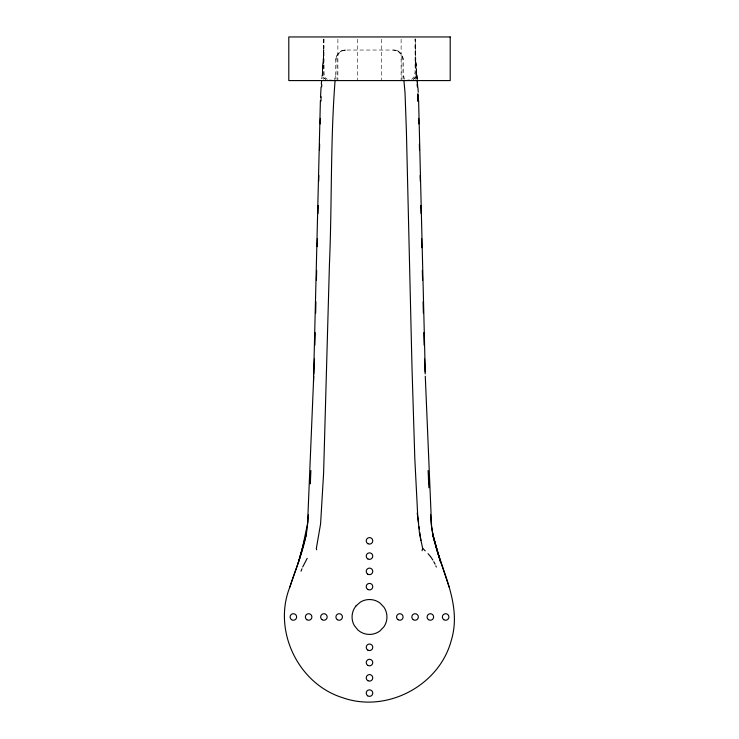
<?xml version="1.0" encoding="UTF-8"?>
<svg xmlns="http://www.w3.org/2000/svg" width="739" height="739" viewBox="0 0 739 739"><rect width="100%" height="100%" fill="white"/><g stroke="black" fill="none" stroke-linecap="round" stroke-linejoin="round"><path stroke-width="0.55" stroke-dasharray="3.69 2.77" d="M323.913 39.149L324.061 74.039L325.465 77.65L327.349 79.341M323.904 39.038L322.315 78.242M322.37 71.064L323.211 61.947L321.798 78.851L323.913 50.113L322.573 74.565M416.685 73.457L416.63 71.064L417.313 80.108M323.211 60.626L323.913 45.726M404.261 79.138C401.804 70.02 408.03 51.804 394.303 50.04L344.697 50.04C330.878 51.859 337.243 70.223 334.721 79.415M335.303 76.108L335.016 79.424M335.875 59.489L336.448 55.924M413.507 79.249C415.29 79.119 416.824 73.466 416.417 75.387L415.087 45.726M411.651 79.341L414.117 76.699L415.087 72.154L415.087 39.149M413.018 79.59L416.159 76.237L416.584 71.092L416.704 72.782M345.723 50.04C341.076 49.929 336.892 54.104 336.993 58.76L336.993 79.572M343.626 50.298L339.635 51.656M343.811 50.252L345.168 50.058M398.21 50.963L394.986 50.141C398.931 51.009 402.062 54.677 402.007 58.76L402.007 79.572M393.277 50.04L395.993 50.474M326.111 79.636L323.349 77.152L322.315 73.457L323.349 77.152L325.493 79.249M402.552 55.924L403.124 59.397M403.697 76.025L403.974 79.165M417.202 78.861L415.789 60.626L416.685 78.242M416.316 72.921L415.096 38.65M417.018 79.147L416.657 72.468L416.99 79.184M415.309 39.25L415.309 79.433M401.12 39.25L401.12 80.579M381.509 39.25L381.509 80.579M357.491 39.25L357.491 80.579M337.88 39.25L337.88 80.579M323.691 39.25L323.691 79.433"/><path stroke-width="1.11" d="M317.216 246.65L317.391 238.669M314.879 345.233L315.174 332.633M315.645 313.16L315.913 301.715M316.431 280.257L316.671 270.4M317.964 213.543L318.149 205.46M318.712 181.231L318.842 175.466M313.493 381.98L320.393 100.495M319.479 150.091L319.627 144.317M320.19 123.93L320.347 118.332M320.948 101.234L321.114 96.624M313.724 376.216L307.498 525.484C305.355 546.888 296.237 566.85 289.827 587.154C272.599 630.487 298.085 683.852 342.619 697.69C386.562 713.311 438.948 685.894 451.15 640.879C464.711 597.149 431.4 558.01 430.578 514.824M313.826 373.916L314.444 358.988M320.514 97.474L321.077 86.971M310.897 470.521L310.278 483.888L310.5 479.463M321.659 86.759L321.788 84.597M307.83 522.067L308.412 514.88M321.336 84.08L321.594 81.161M307.803 522.307L302.38 548.477L298.297 562.749L289.827 587.154M403.919 80.579L405.027 92.828L406.395 130.895L412.011 368.124L414.81 458.54L417.729 515.776L419.521 533.521L422.634 548.301L422.061 550.712M335.081 80.579C330.342 141.648 332.06 203.133 329.437 264.313L323.599 473.329L320.587 523.886L316.366 548.301L316.671 549.816M299.452 559.072L306.519 533.401L298.279 562.749M301.022 571.21L301.974 568.781M302.667 567.016L307.193 558.37M409.286 80.246L406.321 80.579M332.679 80.579L329.714 80.255M422.634 548.301L425.239 550.86M428.066 553.677L430.495 556.541M430.56 556.615L432.888 560.06M433.784 561.732L435.095 564.18M435.825 565.862L436.333 567.016M449.173 587.154L437.155 551.229L433.072 536.542L431.585 526.186L425.276 376.216M440.712 562.749L432.481 533.392L440.139 560.929M417.193 513.023L418.588 523.314M419.05 526.75L419.355 529.041M419.817 532.468L420.897 540.477M417.212 84.597L417.341 86.749M417.969 87.655L418.246 92.301M428.463 478.475L428.906 487.777M417.258 79.988L417.563 86.74M417.923 94.629L418.228 101.382L417.895 93.557M428.112 470.558L428.722 483.851M417.313 80.108L417.6 86.832M424.555 358.988L425.174 373.916M417.886 96.606L418.052 101.215M418.616 100.532L425.239 371.902M418.653 118.332L418.81 123.93M419.373 144.317L419.521 150.091M422.329 270.4L422.569 280.257M423.087 301.715L423.355 313.16M423.826 332.633L424.121 345.233M420.158 175.466L420.288 181.221M420.851 205.396L421.036 213.451M421.609 238.614L421.812 247.75M355.921 606.008L354.267 608.465A17.45 17.45 0 0 0 354.267 625.49L357.972 630.071L360.346 631.836A17.45 17.45 0 0 0 379.864 631.014L383.957 626.746A17.45 17.45 0 0 0 383.957 607.199L379.874 602.941A17.44 17.44 0 0 0 360.355 602.119L355.921 606.008M450.208 36.95L288.792 36.95L288.792 80.579L450.208 80.579L450.208 36.95M367.865 680.674A3.27 3.27 0 0 0 372.77 677.839A3.27 3.27 0 0 0 367.865 675.003A3.27 3.27 0 0 0 367.865 680.674M291.499 619.661A3.27 3.27 0 0 0 296.625 617.25A3.27 3.27 0 0 0 291.979 614.017A3.27 3.27 0 0 0 291.499 619.661M397.952 619.661A3.27 3.27 0 0 0 403.078 617.25A3.27 3.27 0 0 0 398.432 614.017A3.27 3.27 0 0 0 397.952 619.661M367.865 589.491A3.27 3.27 0 0 0 372.77 586.655A3.27 3.27 0 0 0 367.865 583.819A3.27 3.27 0 0 0 367.865 589.491M337.307 619.661A3.27 3.27 0 0 0 342.434 617.25A3.27 3.27 0 0 0 337.788 614.017A3.27 3.27 0 0 0 337.307 619.661M367.865 650.126A3.27 3.27 0 0 0 372.77 647.299A3.27 3.27 0 0 0 367.865 644.463A3.27 3.27 0 0 0 367.865 650.126M367.634 695.787A3.27 3.27 0 0 0 372.761 693.385A3.27 3.27 0 0 0 368.114 690.143A3.27 3.27 0 0 0 367.634 695.787M367.865 665.396A3.27 3.27 0 0 0 372.77 662.569A3.27 3.27 0 0 0 367.865 659.733A3.27 3.27 0 0 0 367.865 665.396M306.768 619.661A3.27 3.27 0 0 0 311.895 617.25A3.27 3.27 0 0 0 307.248 614.017A3.27 3.27 0 0 0 306.768 619.661M322.038 619.661A3.27 3.27 0 0 0 327.165 617.25A3.27 3.27 0 0 0 322.518 614.017A3.27 3.27 0 0 0 322.038 619.661M413.221 619.661A3.27 3.27 0 0 0 418.348 617.25A3.27 3.27 0 0 0 413.701 614.017A3.27 3.27 0 0 0 413.221 619.661M428.491 619.661A3.27 3.27 0 0 0 433.617 617.25A3.27 3.27 0 0 0 428.971 614.017A3.27 3.27 0 0 0 428.491 619.661M443.76 619.661A3.27 3.27 0 0 0 448.896 617.25A3.27 3.27 0 0 0 444.241 614.017A3.27 3.27 0 0 0 443.76 619.661M367.634 574.064A3.27 3.27 0 0 0 372.761 571.663A3.27 3.27 0 0 0 368.114 568.42A3.27 3.27 0 0 0 367.634 574.064M367.865 558.943A3.27 3.27 0 0 0 372.77 556.116A3.27 3.27 0 0 0 367.865 553.28A3.27 3.27 0 0 0 367.865 558.943M367.865 543.673A3.27 3.27 0 0 0 372.77 540.846A3.27 3.27 0 0 0 367.865 538.01A3.27 3.27 0 0 0 367.865 543.673"/></g></svg>
